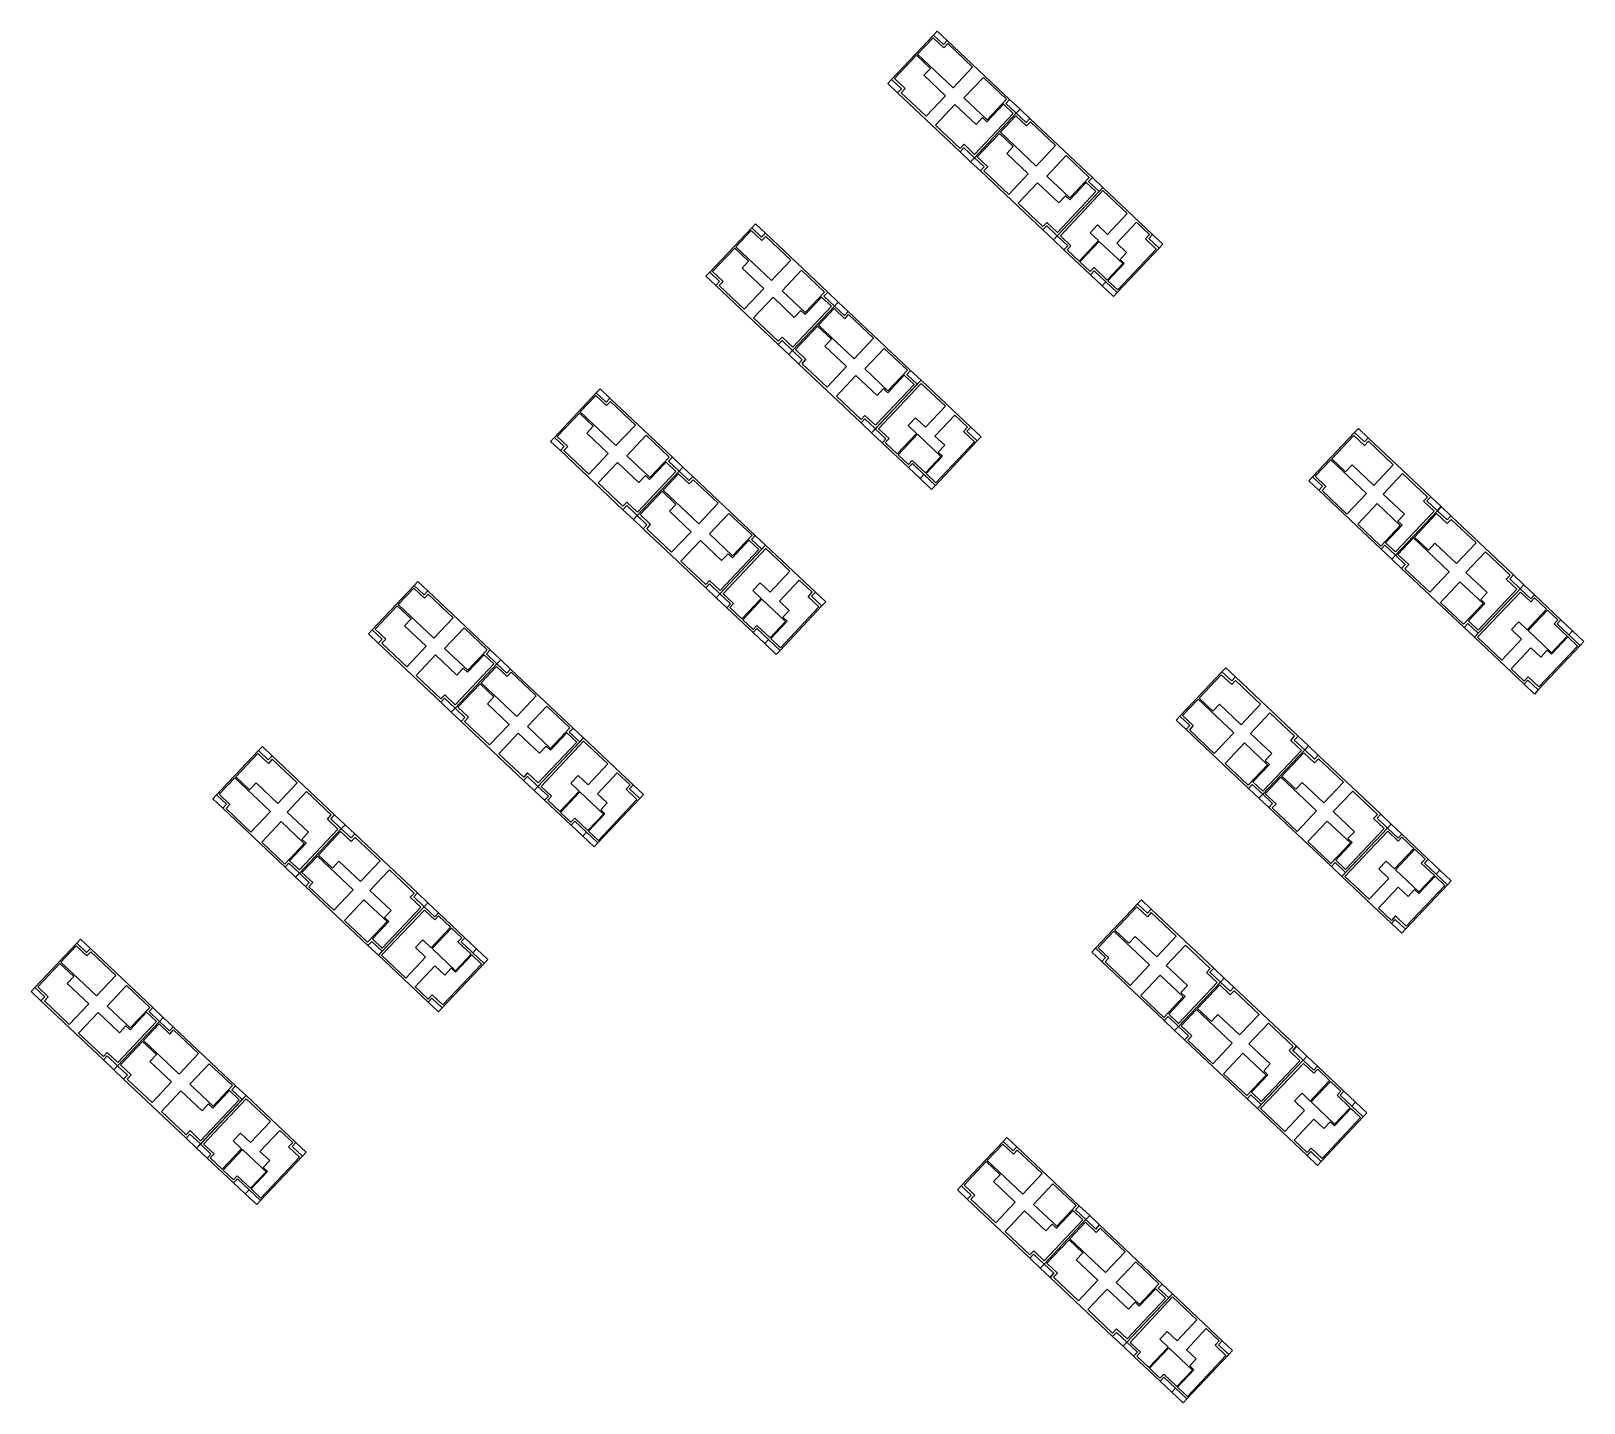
# Model space of a CAD drawing. Header units: millimetres. Extents: x 2243236 to 2245245, y 377909 to 380965.
# Drawn here: x 2243236.3 to 2243558.4, y 380673.7 to 380958.3 of the extents above; entities that cross this region are included whole.
import ezdxf

# ---------------------------------------------------------------- set-up
doc = ezdxf.new("R2010")
doc.units = ezdxf.units.MM
for name, color, linetype in [('планировка_квартир_1_тип_балконы', 6, 'Continuous'), ('планировка_квартир_1_тип_двухкомнатные', 2, 'Continuous'), ('планировка_квартир_1_тип_контур', 249, 'Continuous'), ('планировка_квартир_1_тип_однокомнатная', 5, 'Continuous'), ('планировка_квартир_1_тип_трехкомнатные', 1, 'Continuous'), ('планировка_квартир_тип_2_балконы', 6, 'Continuous'), ('планировка_квартир_тип_2_двухкомнатные', 2, 'Continuous'), ('планировка_квартир_тип_2_контур', 249, 'Continuous'), ('планировка_квартир_тип_2_однокомнатные', 5, 'Continuous'), ('планировка_квартир_тип_2_трехкомнатные', 1, 'Continuous')]:
    doc.layers.add(name, color=color, linetype=linetype)

msp = doc.modelspace()

# ---------------------------------------------------------------- linework, layer by layer
at = {"layer": 'планировка_квартир_1_тип_балконы'}
for points in [[(2243451.37, 380913.71), (2243450.58, 380912.88), (2243448.39, 380914.94), (2243449.17, 380915.77)], [(2243471.12, 380914.08), (2243468.97, 380916.1), (2243468.19, 380915.26), (2243470.33, 380913.24)], [(2243459.26, 380906.27), (2243456.85, 380908.54), (2243456.07, 380907.71), (2243458.48, 380905.44)], [(2243461.64, 380904.03), (2243459.26, 380906.27), (2243458.48, 380905.44), (2243460.86, 380903.2)], [(2243433.39, 380874.09), (2243431.24, 380876.11), (2243430.45, 380875.27), (2243432.6, 380873.26)], [(2243413.63, 380873.72), (2243412.85, 380872.89), (2243410.66, 380874.96), (2243411.44, 380875.79)], [(2243421.53, 380866.28), (2243419.12, 380868.56), (2243418.33, 380867.72), (2243420.75, 380865.45)], [(2243423.91, 380864.04), (2243421.53, 380866.28), (2243420.75, 380865.45), (2243423.12, 380863.21)], [(2243381.4, 380839.49), (2243380.62, 380838.65), (2243378.42, 380840.72), (2243379.21, 380841.55)], [(2243401.15, 380839.86), (2243399.01, 380841.88), (2243398.22, 380841.04), (2243400.36, 380839.02)], [(2243547.41, 380840.5), (2243548.2, 380841.33), (2243546.01, 380843.41), (2243545.22, 380842.58)], [(2243389.3, 380832.05), (2243386.88, 380834.32), (2243386.1, 380833.49), (2243388.52, 380831.21)], [(2243555.29, 380833.05), (2243552.88, 380835.33), (2243553.67, 380836.16), (2243556.08, 380833.88)], [(2243391.67, 380829.81), (2243389.3, 380832.05), (2243388.52, 380831.21), (2243390.89, 380828.98)], [(2243557.66, 380830.8), (2243555.29, 380833.05), (2243556.08, 380833.88), (2243558.45, 380831.63)], [(2243548.18, 380820.76), (2243546.04, 380822.79), (2243546.83, 380823.62), (2243548.97, 380821.6)], [(2243363.38, 380799.91), (2243361.24, 380801.93), (2243360.45, 380801.09), (2243362.59, 380799.07)], [(2243343.63, 380799.54), (2243342.84, 380798.71), (2243340.65, 380800.77), (2243341.43, 380801.6)], [(2243351.53, 380792.1), (2243349.11, 380794.37), (2243348.33, 380793.54), (2243350.74, 380791.27)], [(2243353.9, 380789.86), (2243351.53, 380792.1), (2243350.74, 380791.27), (2243353.12, 380789.03)], [(2243519.89, 380790.88), (2243520.68, 380791.71), (2243518.48, 380793.78), (2243517.7, 380792.95)], [(2243527.77, 380783.42), (2243525.36, 380785.7), (2243526.15, 380786.53), (2243528.56, 380784.25)], [(2243530.14, 380781.18), (2243527.77, 380783.42), (2243528.56, 380784.25), (2243530.93, 380782.01)], [(2243320.04, 380774.55), (2243320.82, 380775.38), (2243318.63, 380777.45), (2243317.85, 380776.62)], [(2243520.65, 380771.14), (2243518.52, 380773.16), (2243519.31, 380774), (2243521.44, 380771.98)], [(2243327.92, 380767.09), (2243325.51, 380769.37), (2243326.29, 380770.2), (2243328.71, 380767.92)], [(2243330.29, 380764.85), (2243327.92, 380767.09), (2243328.71, 380767.92), (2243331.07, 380765.68)], [(2243320.8, 380754.81), (2243318.66, 380756.83), (2243319.46, 380757.67), (2243321.59, 380755.65)], [(2243502.4, 380742.73), (2243503.18, 380743.56), (2243500.99, 380745.64), (2243500.21, 380744.81)], [(2243510.28, 380735.28), (2243507.87, 380737.56), (2243508.66, 380738.39), (2243511.07, 380736.11)], [(2243512.65, 380733.03), (2243510.28, 380735.28), (2243511.07, 380736.11), (2243513.44, 380733.86)], [(2243293.37, 380725.73), (2243291.23, 380727.75), (2243290.44, 380726.91), (2243292.58, 380724.89)], [(2243273.62, 380725.35), (2243272.84, 380724.52), (2243270.64, 380726.59), (2243271.43, 380727.42)], [(2243503.16, 380722.99), (2243501.03, 380725.02), (2243501.82, 380725.85), (2243503.95, 380723.83)], [(2243281.52, 380717.91), (2243279.1, 380720.19), (2243278.32, 380719.36), (2243280.74, 380717.08)], [(2243283.89, 380715.68), (2243281.52, 380717.91), (2243280.74, 380717.08), (2243283.11, 380714.85)], [(2243465.81, 380684.23), (2243465.03, 380683.4), (2243462.83, 380685.47), (2243463.62, 380686.3)], [(2243485.56, 380684.6), (2243483.42, 380686.62), (2243482.63, 380685.79), (2243484.77, 380683.77)], [(2243473.71, 380676.79), (2243471.29, 380679.07), (2243470.51, 380678.24), (2243472.93, 380675.96)], [(2243476.08, 380674.56), (2243473.71, 380676.79), (2243472.93, 380675.96), (2243475.3, 380673.72)]]:
    msp.add_lwpolyline(points, close=True, dxfattribs=at)
at = {"layer": 'планировка_квартир_1_тип_двухкомнатные'}
for points in [[(2243469.72, 380913.05), (2243467.47, 380915.17), (2243468.32, 380916.08), (2243465.64, 380918.61), (2243461.53, 380914.25), (2243463.57, 380912.33), (2243462.22, 380910.91), (2243463.1, 380910.08), (2243459.71, 380906.48), (2243461.73, 380904.57)], [(2243431.99, 380873.06), (2243429.74, 380875.18), (2243430.59, 380876.09), (2243427.91, 380878.62), (2243423.8, 380874.26), (2243425.84, 380872.35), (2243424.49, 380870.92), (2243425.37, 380870.09), (2243421.97, 380866.49), (2243424, 380864.58)], [(2243399.75, 380838.83), (2243397.5, 380840.95), (2243398.36, 380841.86), (2243395.67, 380844.39), (2243391.57, 380840.03), (2243393.6, 380838.11), (2243392.26, 380836.69), (2243393.14, 380835.86), (2243389.74, 380832.26), (2243391.77, 380830.35)], [(2243549.12, 380822.22), (2243546.88, 380824.34), (2243546.02, 380823.44), (2243543.34, 380825.97), (2243547.45, 380830.32), (2243549.48, 380828.4), (2243550.83, 380829.82), (2243551.71, 380829), (2243555.11, 380832.59), (2243557.13, 380830.68)], [(2243361.98, 380798.88), (2243359.73, 380801), (2243360.59, 380801.91), (2243357.9, 380804.44), (2243353.8, 380800.08), (2243355.83, 380798.16), (2243354.49, 380796.74), (2243355.36, 380795.91), (2243351.97, 380792.31), (2243353.99, 380790.4)], [(2243521.6, 380772.6), (2243519.36, 380774.72), (2243518.5, 380773.81), (2243515.82, 380776.35), (2243519.93, 380780.7), (2243521.96, 380778.78), (2243523.31, 380780.2), (2243524.18, 380779.37), (2243527.59, 380782.97), (2243529.61, 380781.06)], [(2243321.75, 380756.26), (2243319.5, 380758.39), (2243318.65, 380757.48), (2243315.97, 380760.02), (2243320.08, 380764.37), (2243322.11, 380762.45), (2243323.46, 380763.87), (2243324.33, 380763.04), (2243327.74, 380766.64), (2243329.76, 380764.73)], [(2243504.11, 380724.45), (2243501.87, 380726.57), (2243501.01, 380725.67), (2243498.33, 380728.2), (2243502.44, 380732.55), (2243504.47, 380730.63), (2243505.82, 380732.05), (2243506.69, 380731.23), (2243510.1, 380734.82), (2243512.12, 380732.91)], [(2243291.97, 380724.7), (2243289.72, 380726.82), (2243290.58, 380727.73), (2243287.89, 380730.26), (2243283.79, 380725.9), (2243285.82, 380723.98), (2243284.48, 380722.56), (2243285.36, 380721.73), (2243281.96, 380718.12), (2243283.99, 380716.22)], [(2243484.16, 380683.57), (2243481.91, 380685.69), (2243482.77, 380686.6), (2243480.08, 380689.13), (2243475.98, 380684.77), (2243478.01, 380682.86), (2243476.67, 380681.43), (2243477.55, 380680.61), (2243474.15, 380677), (2243476.18, 380675.09)]]:
    msp.add_lwpolyline(points, close=True, dxfattribs=at)
at = {"layer": 'планировка_квартир_1_тип_контур'}
for points in [[(2243470.33, 380913.24), (2243468.19, 380915.26), (2243468.97, 380916.1), (2243458.65, 380925.82), (2243449.17, 380915.77), (2243451.37, 380913.71), (2243450.58, 380912.88), (2243456.07, 380907.71), (2243456.85, 380908.54), (2243461.64, 380904.03), (2243470.33, 380913.24)], [(2243432.6, 380873.26), (2243430.45, 380875.27), (2243431.24, 380876.11), (2243420.92, 380885.84), (2243411.44, 380875.79), (2243413.63, 380873.72), (2243412.85, 380872.89), (2243418.33, 380867.72), (2243419.12, 380868.56), (2243423.91, 380864.04), (2243432.6, 380873.26)], [(2243400.36, 380839.02), (2243398.22, 380841.04), (2243399.01, 380841.88), (2243388.68, 380851.6), (2243379.21, 380841.55), (2243381.4, 380839.49), (2243380.62, 380838.65), (2243386.1, 380833.49), (2243386.88, 380834.32), (2243391.67, 380829.81), (2243400.36, 380839.02)], [(2243548.97, 380821.6), (2243546.83, 380823.62), (2243546.04, 380822.79), (2243535.73, 380832.54), (2243545.22, 380842.58), (2243547.41, 380840.5), (2243548.2, 380841.33), (2243553.67, 380836.16), (2243552.88, 380835.33), (2243557.66, 380830.8), (2243548.97, 380821.6)], [(2243362.59, 380799.07), (2243360.45, 380801.09), (2243361.24, 380801.93), (2243350.91, 380811.65), (2243341.43, 380801.6), (2243343.63, 380799.54), (2243342.84, 380798.71), (2243348.33, 380793.54), (2243349.11, 380794.37), (2243353.9, 380789.86), (2243362.59, 380799.07)], [(2243521.44, 380771.98), (2243519.31, 380774), (2243518.52, 380773.16), (2243508.21, 380782.91), (2243517.7, 380792.95), (2243519.89, 380790.88), (2243520.68, 380791.71), (2243526.15, 380786.53), (2243525.36, 380785.7), (2243530.14, 380781.18), (2243521.44, 380771.98)], [(2243321.59, 380755.65), (2243319.46, 380757.67), (2243318.66, 380756.83), (2243308.36, 380766.58), (2243317.85, 380776.62), (2243320.04, 380774.55), (2243320.82, 380775.38), (2243326.29, 380770.2), (2243325.51, 380769.37), (2243330.29, 380764.85), (2243321.59, 380755.65)], [(2243503.95, 380723.83), (2243501.82, 380725.85), (2243501.03, 380725.02), (2243490.72, 380734.77), (2243500.21, 380744.81), (2243502.4, 380742.73), (2243503.18, 380743.56), (2243508.66, 380738.39), (2243507.87, 380737.56), (2243512.65, 380733.03), (2243503.95, 380723.83)], [(2243292.58, 380724.89), (2243290.44, 380726.91), (2243291.23, 380727.75), (2243280.9, 380737.47), (2243271.43, 380727.42), (2243273.62, 380725.35), (2243272.84, 380724.52), (2243278.32, 380719.36), (2243279.1, 380720.19), (2243283.89, 380715.68), (2243292.58, 380724.89)], [(2243484.77, 380683.77), (2243482.63, 380685.79), (2243483.42, 380686.62), (2243473.09, 380696.35), (2243463.62, 380686.3), (2243465.81, 380684.23), (2243465.03, 380683.4), (2243470.51, 380678.24), (2243471.29, 380679.07), (2243476.08, 380674.56), (2243484.77, 380683.77)]]:
    msp.add_lwpolyline(points, close=True, dxfattribs=at)
at = {"layer": 'планировка_квартир_1_тип_однокомнатная'}
for points in [[(2243457.9, 380914.63), (2243453.89, 380910.38), (2243456.04, 380908.36), (2243456.83, 380909.19), (2243459.56, 380906.61), (2243462.78, 380910.03)], [(2243420.17, 380874.64), (2243416.16, 380870.39), (2243418.31, 380868.37), (2243419.09, 380869.2), (2243421.83, 380866.62), (2243425.05, 380870.04)], [(2243387.93, 380840.41), (2243383.93, 380836.16), (2243386.08, 380834.14), (2243386.86, 380834.97), (2243389.6, 380832.39), (2243392.82, 380835.81)], [(2243546.87, 380833.93), (2243550.88, 380838.17), (2243553.02, 380836.14), (2243552.24, 380835.31), (2243554.97, 380832.73), (2243551.74, 380829.32)], [(2243350.16, 380800.46), (2243346.16, 380796.21), (2243348.3, 380794.19), (2243349.09, 380795.02), (2243351.82, 380792.44), (2243355.04, 380795.86)], [(2243519.34, 380784.31), (2243523.36, 380788.55), (2243525.5, 380786.52), (2243524.71, 380785.69), (2243527.45, 380783.11), (2243524.22, 380779.7)], [(2243319.49, 380767.98), (2243323.5, 380772.22), (2243325.65, 380770.19), (2243324.86, 380769.36), (2243327.59, 380766.78), (2243324.37, 380763.36)], [(2243501.85, 380736.16), (2243505.87, 380740.4), (2243508.01, 380738.37), (2243507.22, 380737.54), (2243509.95, 380734.96), (2243506.73, 380731.55)], [(2243280.15, 380726.28), (2243276.15, 380722.03), (2243278.3, 380720.01), (2243279.08, 380720.84), (2243281.82, 380718.26), (2243285.04, 380721.68)], [(2243472.34, 380685.16), (2243468.34, 380680.91), (2243470.49, 380678.88), (2243471.27, 380679.71), (2243474.01, 380677.14), (2243477.23, 380680.55)]]:
    msp.add_lwpolyline(points, close=True, dxfattribs=at)
at = {"layer": 'планировка_квартир_1_тип_трехкомнатные'}
for points in [[(2243463.7, 380920.43), (2243458.67, 380925.17), (2243449.85, 380915.76), (2243452.01, 380913.72), (2243451.23, 380912.89), (2243453.72, 380910.55), (2243457.72, 380914.8), (2243456, 380916.42), (2243457.51, 380918.04), (2243459.6, 380916.07)], [(2243425.97, 380880.45), (2243420.94, 380885.19), (2243412.11, 380875.78), (2243414.28, 380873.74), (2243413.5, 380872.9), (2243415.99, 380870.56), (2243419.99, 380874.81), (2243418.26, 380876.43), (2243419.78, 380878.05), (2243421.87, 380876.09)], [(2243393.74, 380846.21), (2243388.7, 380850.95), (2243379.88, 380841.54), (2243382.05, 380839.5), (2243381.26, 380838.67), (2243383.75, 380836.33), (2243387.76, 380840.58), (2243386.03, 380842.2), (2243387.55, 380843.81), (2243389.63, 380841.85)], [(2243541.41, 380827.8), (2243536.38, 380832.55), (2243545.27, 380841.9), (2243547.43, 380839.86), (2243548.22, 380840.69), (2243550.7, 380838.34), (2243546.69, 380834.1), (2243544.97, 380835.73), (2243543.45, 380834.12), (2243545.52, 380832.15)], [(2243355.96, 380806.26), (2243350.93, 380811), (2243342.11, 380801.59), (2243344.27, 380799.55), (2243343.49, 380798.72), (2243345.98, 380796.38), (2243349.98, 380800.63), (2243348.26, 380802.25), (2243349.78, 380803.86), (2243351.86, 380801.9)], [(2243513.89, 380778.18), (2243508.86, 380782.93), (2243517.75, 380792.28), (2243519.91, 380790.23), (2243520.7, 380791.06), (2243523.18, 380788.71), (2243519.17, 380784.47), (2243517.45, 380786.1), (2243515.92, 380784.49), (2243518, 380782.53)], [(2243314.03, 380761.85), (2243309.01, 380766.6), (2243317.9, 380775.95), (2243320.06, 380773.9), (2243320.85, 380774.73), (2243323.33, 380772.38), (2243319.32, 380768.14), (2243317.6, 380769.77), (2243316.07, 380768.16), (2243318.15, 380766.2)], [(2243496.4, 380730.03), (2243491.37, 380734.78), (2243500.26, 380744.13), (2243502.42, 380742.09), (2243503.21, 380742.92), (2243505.69, 380740.57), (2243501.68, 380736.33), (2243499.96, 380737.96), (2243498.43, 380736.35), (2243500.51, 380734.38)], [(2243285.96, 380732.08), (2243280.92, 380736.82), (2243272.1, 380727.41), (2243274.27, 380725.37), (2243273.48, 380724.54), (2243275.97, 380722.2), (2243279.98, 380726.44), (2243278.25, 380728.07), (2243279.77, 380729.68), (2243281.85, 380727.72)], [(2243478.15, 380690.96), (2243473.11, 380695.7), (2243464.29, 380686.29), (2243466.46, 380684.25), (2243465.67, 380683.42), (2243468.16, 380681.07), (2243472.17, 380685.32), (2243470.44, 380686.95), (2243471.96, 380688.56), (2243474.04, 380686.6)]]:
    msp.add_lwpolyline(points, close=True, dxfattribs=at)
at = {"layer": 'планировка_квартир_тип_2_балконы'}
for points in [[(2243425.57, 380955.49), (2243426.36, 380956.32), (2243424.3, 380958.26), (2243423.52, 380957.43)], [(2243416.07, 380945.46), (2243414.04, 380947.38), (2243414.83, 380948.22), (2243416.86, 380946.3)], [(2243440.69, 380941.21), (2243441.48, 380942.04), (2243439.31, 380944.09), (2243438.52, 380943.26), (2243440.69, 380941.21)], [(2243442.75, 380939.27), (2243443.53, 380940.1), (2243441.48, 380942.04), (2243440.69, 380941.21)], [(2243429.04, 380933.21), (2243429.83, 380934.05), (2243432, 380932), (2243431.21, 380931.16)], [(2243433.24, 380929.25), (2243431.21, 380931.16), (2243432, 380932), (2243434.03, 380930.08)], [(2243457.87, 380924.99), (2243458.65, 380925.82), (2243456.48, 380927.87), (2243455.7, 380927.04), (2243457.87, 380924.99)], [(2243387.84, 380915.5), (2243388.63, 380916.33), (2243386.57, 380918.27), (2243385.79, 380917.44)], [(2243446.21, 380917), (2243447, 380917.83), (2243449.18, 380915.78), (2243448.39, 380914.94)], [(2243378.34, 380905.48), (2243376.31, 380907.39), (2243377.1, 380908.23), (2243379.13, 380906.31)], [(2243402.96, 380901.22), (2243403.74, 380902.05), (2243401.58, 380904.1), (2243400.79, 380903.27), (2243402.96, 380901.22)], [(2243405.02, 380899.28), (2243405.8, 380900.11), (2243403.74, 380902.05), (2243402.96, 380901.22)], [(2243391.31, 380893.23), (2243392.1, 380894.06), (2243394.27, 380892.01), (2243393.48, 380891.17)], [(2243395.51, 380889.26), (2243393.48, 380891.17), (2243394.27, 380892.01), (2243396.3, 380890.09)], [(2243420.13, 380885.01), (2243420.92, 380885.84), (2243418.75, 380887.88), (2243417.97, 380887.05), (2243420.13, 380885.01)], [(2243355.61, 380881.27), (2243356.39, 380882.1), (2243354.34, 380884.04), (2243353.55, 380883.21)], [(2243408.48, 380877.01), (2243409.27, 380877.85), (2243411.45, 380875.79), (2243410.66, 380874.96)], [(2243346.1, 380871.24), (2243344.08, 380873.16), (2243344.87, 380873.99), (2243346.89, 380872.08)], [(2243513.68, 380873.91), (2243511.65, 380875.83), (2243510.86, 380874.99), (2243512.89, 380873.08)], [(2243370.73, 380866.99), (2243371.51, 380867.82), (2243369.34, 380869.87), (2243368.56, 380869.04), (2243370.73, 380866.99)], [(2243372.78, 380865.05), (2243373.57, 380865.88), (2243371.51, 380867.82), (2243370.73, 380866.99)], [(2243504.22, 380863.85), (2243503.43, 380863.02), (2243501.38, 380864.96), (2243502.16, 380865.79)], [(2243359.08, 380858.99), (2243359.87, 380859.83), (2243362.04, 380857.78), (2243361.25, 380856.94)], [(2243526.65, 380861.67), (2243525.86, 380860.83), (2243528.04, 380858.78), (2243528.83, 380859.62)], [(2243363.28, 380855.02), (2243361.25, 380856.94), (2243362.04, 380857.78), (2243364.07, 380855.86)], [(2243530.86, 380857.7), (2243528.83, 380859.62), (2243528.04, 380858.78), (2243530.07, 380856.87)], [(2243387.9, 380850.77), (2243388.68, 380851.6), (2243386.52, 380853.65), (2243385.73, 380852.82), (2243387.9, 380850.77)], [(2243519.34, 380849.58), (2243518.56, 380848.75), (2243516.39, 380850.79), (2243517.17, 380851.62), (2243519.34, 380849.58)], [(2243521.39, 380847.64), (2243520.61, 380846.81), (2243518.56, 380848.75), (2243519.34, 380849.58)], [(2243317.84, 380841.32), (2243318.62, 380842.15), (2243316.56, 380844.09), (2243315.78, 380843.26)], [(2243543.83, 380845.46), (2243543.04, 380844.62), (2243545.22, 380842.57), (2243546.01, 380843.41)], [(2243376.25, 380842.77), (2243377.04, 380843.61), (2243379.21, 380841.56), (2243378.42, 380840.72)], [(2243308.33, 380831.29), (2243306.3, 380833.21), (2243307.09, 380834.05), (2243309.12, 380832.13)], [(2243536.52, 380833.37), (2243535.73, 380832.54), (2243533.57, 380834.58), (2243534.35, 380835.41), (2243536.52, 380833.37)], [(2243332.95, 380827.04), (2243333.74, 380827.87), (2243331.57, 380829.92), (2243330.79, 380829.09), (2243332.95, 380827.04)], [(2243335.01, 380825.1), (2243335.79, 380825.93), (2243333.74, 380827.87), (2243332.95, 380827.04)], [(2243486.16, 380824.29), (2243484.13, 380826.21), (2243483.34, 380825.37), (2243485.37, 380823.46)], [(2243321.3, 380819.04), (2243322.09, 380819.88), (2243324.27, 380817.83), (2243323.48, 380816.99)], [(2243325.51, 380815.08), (2243323.48, 380816.99), (2243324.27, 380817.83), (2243326.3, 380815.91)], [(2243476.69, 380814.23), (2243475.91, 380813.4), (2243473.86, 380815.34), (2243474.64, 380816.17)], [(2243350.13, 380810.82), (2243350.91, 380811.65), (2243348.74, 380813.7), (2243347.96, 380812.87), (2243350.13, 380810.82)], [(2243499.13, 380812.05), (2243498.34, 380811.21), (2243500.52, 380809.16), (2243501.31, 380810)], [(2243286.31, 380807.96), (2243284.28, 380809.88), (2243283.49, 380809.04), (2243285.52, 380807.12)], [(2243503.34, 380808.08), (2243501.31, 380810), (2243500.52, 380809.16), (2243502.55, 380807.24)], [(2243338.48, 380802.83), (2243339.27, 380803.66), (2243341.44, 380801.61), (2243340.65, 380800.77)], [(2243491.82, 380799.96), (2243491.03, 380799.13), (2243488.87, 380801.17), (2243489.65, 380802), (2243491.82, 380799.96)], [(2243276.84, 380797.9), (2243276.06, 380797.07), (2243274, 380799.01), (2243274.79, 380799.84)], [(2243493.87, 380798.02), (2243493.09, 380797.19), (2243491.03, 380799.13), (2243491.82, 380799.96)], [(2243299.28, 380795.72), (2243298.49, 380794.88), (2243300.66, 380792.83), (2243301.45, 380793.66)], [(2243516.31, 380795.84), (2243515.52, 380795), (2243517.69, 380792.95), (2243518.48, 380793.78)], [(2243303.48, 380791.75), (2243301.45, 380793.66), (2243300.66, 380792.83), (2243302.69, 380790.91)], [(2243291.97, 380783.62), (2243291.18, 380782.79), (2243289.01, 380784.84), (2243289.8, 380785.67), (2243291.97, 380783.62)], [(2243509, 380783.74), (2243508.21, 380782.91), (2243506.05, 380784.96), (2243506.83, 380785.79), (2243509, 380783.74)], [(2243294.02, 380781.68), (2243293.24, 380780.85), (2243291.18, 380782.79), (2243291.97, 380783.62)], [(2243316.46, 380779.5), (2243315.67, 380778.67), (2243317.84, 380776.62), (2243318.63, 380777.45)], [(2243468.67, 380776.14), (2243466.64, 380778.06), (2243465.85, 380777.22), (2243467.88, 380775.31)], [(2243247.83, 380767.14), (2243248.61, 380767.97), (2243246.56, 380769.91), (2243245.77, 380769.08)], [(2243309.15, 380767.41), (2243308.36, 380766.58), (2243306.19, 380768.63), (2243306.98, 380769.46), (2243309.15, 380767.41)], [(2243459.2, 380766.08), (2243458.42, 380765.25), (2243456.36, 380767.19), (2243457.15, 380768.02)], [(2243481.64, 380763.9), (2243480.85, 380763.06), (2243483.03, 380761.01), (2243483.82, 380761.85)], [(2243485.84, 380759.93), (2243483.82, 380761.85), (2243483.03, 380761.01), (2243485.06, 380759.1)], [(2243238.33, 380757.11), (2243236.3, 380759.03), (2243237.09, 380759.86), (2243239.12, 380757.95)], [(2243262.95, 380752.86), (2243263.73, 380753.69), (2243261.56, 380755.74), (2243260.78, 380754.91), (2243262.95, 380752.86)], [(2243265, 380750.92), (2243265.79, 380751.75), (2243263.73, 380753.69), (2243262.95, 380752.86)], [(2243474.33, 380751.81), (2243473.54, 380750.98), (2243471.38, 380753.02), (2243472.16, 380753.85), (2243474.33, 380751.81)], [(2243476.38, 380749.87), (2243475.6, 380749.04), (2243473.54, 380750.98), (2243474.33, 380751.81)], [(2243498.82, 380747.69), (2243498.03, 380746.85), (2243500.2, 380744.8), (2243500.99, 380745.64)], [(2243251.3, 380744.86), (2243252.09, 380745.7), (2243254.26, 380743.65), (2243253.47, 380742.81)], [(2243255.5, 380740.89), (2243253.47, 380742.81), (2243254.26, 380743.65), (2243256.29, 380741.73)], [(2243280.12, 380736.64), (2243280.9, 380737.47), (2243278.74, 380739.52), (2243277.95, 380738.69), (2243280.12, 380736.64)], [(2243491.51, 380735.6), (2243490.72, 380734.77), (2243488.55, 380736.81), (2243489.34, 380737.64), (2243491.51, 380735.6)], [(2243268.47, 380728.64), (2243269.26, 380729.48), (2243271.43, 380727.43), (2243270.64, 380726.59)], [(2243440.02, 380726.01), (2243440.8, 380726.84), (2243438.75, 380728.78), (2243437.96, 380727.95)], [(2243430.51, 380715.99), (2243428.49, 380717.9), (2243429.28, 380718.74), (2243431.3, 380716.82)], [(2243455.14, 380711.74), (2243455.92, 380712.57), (2243453.75, 380714.61), (2243452.97, 380713.78), (2243455.14, 380711.74)], [(2243457.19, 380709.8), (2243457.98, 380710.63), (2243455.92, 380712.57), (2243455.14, 380711.74)], [(2243443.49, 380703.74), (2243444.28, 380704.58), (2243446.45, 380702.52), (2243445.66, 380701.69)], [(2243447.69, 380699.77), (2243445.66, 380701.69), (2243446.45, 380702.52), (2243448.48, 380700.61)], [(2243472.31, 380695.52), (2243473.09, 380696.35), (2243470.93, 380698.39), (2243470.14, 380697.56), (2243472.31, 380695.52)], [(2243460.66, 380687.52), (2243461.45, 380688.36), (2243463.62, 380686.3), (2243462.83, 380685.47)]]:
    msp.add_lwpolyline(points, close=True, dxfattribs=at)
at = {"layer": 'планировка_квартир_тип_2_двухкомнатные'}
for points in [[(2243420.2, 380953.48), (2243423.43, 380956.89), (2243425.65, 380954.79), (2243426.45, 380955.65), (2243431.63, 380950.75), (2243427.6, 380946.49)], [(2243421.98, 380940.59), (2243416.81, 380945.47), (2243417.62, 380946.33), (2243415.42, 380948.4), (2243420.01, 380953.25), (2243422.88, 380950.53), (2243421.53, 380949.1), (2243426.01, 380944.86)], [(2243437.38, 380937.26), (2243440.6, 380940.67), (2243442.82, 380938.58), (2243443.62, 380939.43), (2243448.8, 380934.53), (2243444.78, 380930.27)], [(2243439.15, 380924.37), (2243433.98, 380929.25), (2243434.79, 380930.11), (2243432.6, 380932.18), (2243437.18, 380937.03), (2243440.06, 380934.32), (2243438.7, 380932.88), (2243443.18, 380928.64)], [(2243382.47, 380913.49), (2243385.7, 380916.9), (2243387.91, 380914.81), (2243388.72, 380915.66), (2243393.9, 380910.77), (2243389.87, 380906.5)], [(2243384.24, 380900.6), (2243379.08, 380905.48), (2243379.89, 380906.34), (2243377.69, 380908.41), (2243382.28, 380913.26), (2243385.15, 380910.55), (2243383.79, 380909.11), (2243388.28, 380904.87)], [(2243399.64, 380897.27), (2243402.87, 380900.69), (2243405.09, 380898.59), (2243405.89, 380899.44), (2243411.07, 380894.55), (2243407.05, 380890.28)], [(2243401.42, 380884.38), (2243396.25, 380889.26), (2243397.06, 380890.12), (2243394.87, 380892.19), (2243399.45, 380897.04), (2243402.33, 380894.33), (2243400.97, 380892.89), (2243405.45, 380888.66)], [(2243350.24, 380879.26), (2243353.46, 380882.67), (2243355.68, 380880.57), (2243356.48, 380881.42), (2243361.66, 380876.53), (2243357.64, 380872.27)], [(2243352.01, 380866.37), (2243346.84, 380871.25), (2243347.65, 380872.1), (2243345.46, 380874.17), (2243350.04, 380879.03), (2243352.92, 380876.31), (2243351.56, 380874.87), (2243356.04, 380870.64)], [(2243518.88, 380868.3), (2243513.72, 380873.18), (2243512.91, 380872.32), (2243510.71, 380874.39), (2243506.13, 380869.54), (2243509.01, 380866.82), (2243510.37, 380868.26), (2243514.85, 380864.03)], [(2243367.41, 380863.04), (2243370.63, 380866.45), (2243372.85, 380864.36), (2243373.66, 380865.21), (2243378.84, 380860.31), (2243374.81, 380856.05)], [(2243505.92, 380869.33), (2243502.69, 380865.91), (2243504.91, 380863.82), (2243504.11, 380862.97), (2243509.29, 380858.08), (2243513.32, 380862.34)], [(2243369.18, 380850.15), (2243364.02, 380855.03), (2243364.82, 380855.89), (2243362.63, 380857.96), (2243367.22, 380862.81), (2243370.09, 380860.09), (2243368.73, 380858.66), (2243373.22, 380854.42)], [(2243536.06, 380852.09), (2243530.89, 380856.97), (2243530.09, 380856.11), (2243527.89, 380858.18), (2243523.31, 380853.32), (2243526.19, 380850.61), (2243527.54, 380852.05), (2243532.03, 380847.81)], [(2243523.09, 380853.12), (2243519.87, 380849.7), (2243522.09, 380847.61), (2243521.29, 380846.75), (2243526.47, 380841.86), (2243530.5, 380846.13)], [(2243312.46, 380839.31), (2243315.69, 380842.72), (2243317.91, 380840.62), (2243318.71, 380841.48), (2243323.89, 380836.58), (2243319.87, 380832.32)], [(2243314.24, 380826.42), (2243309.07, 380831.3), (2243309.88, 380832.15), (2243307.69, 380834.22), (2243312.27, 380839.08), (2243315.15, 380836.36), (2243313.79, 380834.93), (2243318.27, 380830.69)], [(2243329.64, 380823.09), (2243332.86, 380826.5), (2243335.08, 380824.41), (2243335.88, 380825.26), (2243341.07, 380820.36), (2243337.04, 380816.1)], [(2243491.36, 380818.68), (2243486.19, 380823.56), (2243485.39, 380822.7), (2243483.19, 380824.77), (2243478.61, 380819.91), (2243481.49, 380817.2), (2243482.84, 380818.64), (2243487.33, 380814.4)], [(2243331.41, 380810.2), (2243326.24, 380815.08), (2243327.05, 380815.94), (2243324.86, 380818.01), (2243329.44, 380822.86), (2243332.32, 380820.15), (2243330.96, 380818.71), (2243335.45, 380814.47)], [(2243478.39, 380819.71), (2243475.17, 380816.29), (2243477.39, 380814.2), (2243476.59, 380813.34), (2243481.77, 380808.45), (2243485.8, 380812.72)], [(2243291.51, 380802.35), (2243286.34, 380807.22), (2243285.53, 380806.37), (2243283.34, 380808.44), (2243278.76, 380803.58), (2243281.64, 380800.87), (2243282.99, 380802.31), (2243287.48, 380798.07)], [(2243508.54, 380802.47), (2243503.37, 380807.34), (2243502.56, 380806.49), (2243500.37, 380808.56), (2243495.79, 380803.7), (2243498.67, 380800.99), (2243500.02, 380802.43), (2243504.51, 380798.19)], [(2243278.54, 380803.37), (2243275.32, 380799.96), (2243277.54, 380797.86), (2243276.74, 380797.01), (2243281.92, 380792.12), (2243285.95, 380796.39)], [(2243495.57, 380803.49), (2243492.35, 380800.08), (2243494.57, 380797.98), (2243493.77, 380797.13), (2243498.95, 380792.24), (2243502.98, 380796.51)], [(2243308.69, 380786.13), (2243303.52, 380791.01), (2243302.71, 380790.16), (2243300.52, 380792.22), (2243295.94, 380787.37), (2243298.81, 380784.66), (2243300.17, 380786.09), (2243304.66, 380781.86)], [(2243295.72, 380787.16), (2243292.5, 380783.75), (2243294.72, 380781.65), (2243293.92, 380780.8), (2243299.1, 380775.91), (2243303.12, 380780.18)], [(2243473.87, 380770.53), (2243468.7, 380775.41), (2243467.9, 380774.55), (2243465.7, 380776.62), (2243461.12, 380771.77), (2243464, 380769.05), (2243465.35, 380770.49), (2243469.84, 380766.26)], [(2243460.9, 380771.56), (2243457.68, 380768.14), (2243459.9, 380766.05), (2243459.1, 380765.2), (2243464.28, 380760.31), (2243468.31, 380764.57)], [(2243242.46, 380765.12), (2243245.68, 380768.54), (2243247.9, 380766.44), (2243248.7, 380767.29), (2243253.89, 380762.4), (2243249.86, 380758.14)], [(2243244.23, 380752.24), (2243239.06, 380757.12), (2243239.87, 380757.97), (2243237.68, 380760.04), (2243242.26, 380764.9), (2243245.14, 380762.18), (2243243.78, 380760.74), (2243248.27, 380756.51)], [(2243491.05, 380754.32), (2243485.88, 380759.2), (2243485.07, 380758.34), (2243482.88, 380760.41), (2243478.3, 380755.55), (2243481.18, 380752.84), (2243482.53, 380754.28), (2243487.02, 380750.04)], [(2243478.08, 380755.35), (2243474.86, 380751.93), (2243477.08, 380749.84), (2243476.28, 380748.98), (2243481.46, 380744.09), (2243485.49, 380748.36)], [(2243259.63, 380748.91), (2243262.85, 380752.32), (2243265.07, 380750.22), (2243265.88, 380751.08), (2243271.06, 380746.18), (2243267.03, 380741.92)], [(2243261.4, 380736.02), (2243256.24, 380740.9), (2243257.04, 380741.75), (2243254.85, 380743.82), (2243259.44, 380748.68), (2243262.31, 380745.96), (2243260.95, 380744.53), (2243265.44, 380740.29)], [(2243434.65, 380724), (2243437.87, 380727.42), (2243440.09, 380725.32), (2243440.89, 380726.17), (2243446.08, 380721.28), (2243442.05, 380717.01)], [(2243436.42, 380711.11), (2243431.25, 380715.99), (2243432.06, 380716.85), (2243429.87, 380718.92), (2243434.45, 380723.77), (2243437.33, 380721.06), (2243435.97, 380719.62), (2243440.46, 380715.39)], [(2243451.82, 380707.78), (2243455.04, 380711.2), (2243457.26, 380709.1), (2243458.07, 380709.95), (2243463.25, 380705.06), (2243459.22, 380700.79)], [(2243453.59, 380694.9), (2243448.43, 380699.78), (2243449.23, 380700.63), (2243447.04, 380702.7), (2243451.63, 380707.56), (2243454.5, 380704.84), (2243453.14, 380703.4), (2243457.63, 380699.17)]]:
    msp.add_lwpolyline(points, close=True, dxfattribs=at)
at = {"layer": 'планировка_квартир_тип_2_контур'}
for points in [[(2243423.52, 380957.43), (2243425.57, 380955.49), (2243426.36, 380956.32), (2243439.31, 380944.09), (2243438.52, 380943.26), (2243440.69, 380941.21), (2243432, 380932), (2243432, 380932), (2243429.83, 380934.05), (2243429.04, 380933.21), (2243416.07, 380945.46), (2243416.86, 380946.3), (2243414.83, 380948.22), (2243423.52, 380957.43)], [(2243440.69, 380941.21), (2243442.75, 380939.27), (2243443.53, 380940.1), (2243456.48, 380927.87), (2243455.7, 380927.04), (2243457.87, 380924.99), (2243449.18, 380915.78), (2243449.18, 380915.78), (2243447, 380917.83), (2243446.21, 380917), (2243433.24, 380929.25), (2243434.03, 380930.08), (2243432, 380932), (2243440.69, 380941.21)], [(2243385.79, 380917.44), (2243387.84, 380915.5), (2243388.63, 380916.33), (2243401.58, 380904.1), (2243400.79, 380903.27), (2243402.96, 380901.22), (2243394.27, 380892.01), (2243394.27, 380892.01), (2243392.1, 380894.06), (2243391.31, 380893.23), (2243378.34, 380905.48), (2243379.13, 380906.31), (2243377.1, 380908.23), (2243385.79, 380917.44)], [(2243402.96, 380901.22), (2243405.02, 380899.28), (2243405.8, 380900.11), (2243418.75, 380887.88), (2243417.97, 380887.05), (2243420.13, 380885.01), (2243411.45, 380875.79), (2243411.45, 380875.79), (2243409.27, 380877.85), (2243408.48, 380877.01), (2243395.51, 380889.26), (2243396.3, 380890.09), (2243394.27, 380892.01), (2243402.96, 380901.22)], [(2243353.55, 380883.21), (2243355.61, 380881.27), (2243356.39, 380882.1), (2243369.34, 380869.87), (2243368.56, 380869.04), (2243370.73, 380866.99), (2243362.04, 380857.78), (2243362.04, 380857.78), (2243359.87, 380859.83), (2243359.08, 380858.99), (2243346.1, 380871.24), (2243346.89, 380872.08), (2243344.87, 380873.99), (2243353.55, 380883.21)], [(2243502.16, 380865.79), (2243504.22, 380863.85), (2243503.43, 380863.02), (2243516.39, 380850.79), (2243517.17, 380851.62), (2243519.34, 380849.58), (2243528.04, 380858.78), (2243528.04, 380858.78), (2243525.86, 380860.83), (2243526.65, 380861.67), (2243513.68, 380873.91), (2243512.89, 380873.08), (2243510.86, 380874.99), (2243502.16, 380865.79)], [(2243370.73, 380866.99), (2243372.78, 380865.05), (2243373.57, 380865.88), (2243386.52, 380853.65), (2243385.73, 380852.82), (2243387.9, 380850.77), (2243379.21, 380841.56), (2243379.21, 380841.56), (2243377.04, 380843.61), (2243376.25, 380842.77), (2243363.28, 380855.02), (2243364.07, 380855.86), (2243362.04, 380857.78), (2243370.73, 380866.99)], [(2243519.34, 380849.58), (2243521.39, 380847.64), (2243520.61, 380846.81), (2243533.57, 380834.58), (2243534.35, 380835.41), (2243536.52, 380833.37), (2243545.22, 380842.57), (2243545.22, 380842.57), (2243543.04, 380844.62), (2243543.83, 380845.46), (2243530.86, 380857.7), (2243530.07, 380856.87), (2243528.04, 380858.78), (2243519.34, 380849.58)], [(2243315.78, 380843.26), (2243317.84, 380841.32), (2243318.62, 380842.15), (2243331.57, 380829.92), (2243330.79, 380829.09), (2243332.95, 380827.04), (2243324.27, 380817.83), (2243324.27, 380817.83), (2243322.09, 380819.88), (2243321.3, 380819.04), (2243308.33, 380831.29), (2243309.12, 380832.13), (2243307.09, 380834.05), (2243315.78, 380843.26)], [(2243332.95, 380827.04), (2243335.01, 380825.1), (2243335.79, 380825.93), (2243348.74, 380813.7), (2243347.96, 380812.87), (2243350.13, 380810.82), (2243341.44, 380801.61), (2243341.44, 380801.61), (2243339.27, 380803.66), (2243338.48, 380802.83), (2243325.51, 380815.08), (2243326.3, 380815.91), (2243324.27, 380817.83), (2243332.95, 380827.04)], [(2243474.64, 380816.17), (2243476.69, 380814.23), (2243475.91, 380813.4), (2243488.87, 380801.17), (2243489.65, 380802), (2243491.82, 380799.96), (2243500.52, 380809.16), (2243500.52, 380809.16), (2243498.34, 380811.21), (2243499.13, 380812.05), (2243486.16, 380824.29), (2243485.37, 380823.46), (2243483.34, 380825.37), (2243474.64, 380816.17)], [(2243274.79, 380799.84), (2243276.84, 380797.9), (2243276.06, 380797.07), (2243289.01, 380784.84), (2243289.8, 380785.67), (2243291.97, 380783.62), (2243300.66, 380792.83), (2243300.66, 380792.83), (2243298.49, 380794.88), (2243299.28, 380795.72), (2243286.31, 380807.96), (2243285.52, 380807.12), (2243283.49, 380809.04), (2243274.79, 380799.84)], [(2243491.82, 380799.96), (2243493.87, 380798.02), (2243493.09, 380797.19), (2243506.05, 380784.96), (2243506.83, 380785.79), (2243509, 380783.74), (2243517.69, 380792.95), (2243517.69, 380792.95), (2243515.52, 380795), (2243516.31, 380795.84), (2243503.34, 380808.08), (2243502.55, 380807.24), (2243500.52, 380809.16), (2243491.82, 380799.96)], [(2243291.97, 380783.62), (2243294.02, 380781.68), (2243293.24, 380780.85), (2243306.19, 380768.63), (2243306.98, 380769.46), (2243309.15, 380767.41), (2243317.84, 380776.62), (2243317.84, 380776.62), (2243315.67, 380778.67), (2243316.46, 380779.5), (2243303.48, 380791.75), (2243302.69, 380790.91), (2243300.66, 380792.83), (2243291.97, 380783.62)], [(2243457.15, 380768.02), (2243459.2, 380766.08), (2243458.42, 380765.25), (2243471.38, 380753.02), (2243472.16, 380753.85), (2243474.33, 380751.81), (2243483.03, 380761.01), (2243483.03, 380761.01), (2243480.85, 380763.06), (2243481.64, 380763.9), (2243468.67, 380776.14), (2243467.88, 380775.31), (2243465.85, 380777.22), (2243457.15, 380768.02)], [(2243245.77, 380769.08), (2243247.83, 380767.14), (2243248.61, 380767.97), (2243261.56, 380755.74), (2243260.78, 380754.91), (2243262.95, 380752.86), (2243254.26, 380743.65), (2243254.26, 380743.65), (2243252.09, 380745.7), (2243251.3, 380744.86), (2243238.33, 380757.11), (2243239.12, 380757.95), (2243237.09, 380759.86), (2243245.77, 380769.08)], [(2243474.33, 380751.81), (2243476.38, 380749.87), (2243475.6, 380749.04), (2243488.55, 380736.81), (2243489.34, 380737.64), (2243491.51, 380735.6), (2243500.2, 380744.8), (2243500.2, 380744.8), (2243498.03, 380746.85), (2243498.82, 380747.69), (2243485.84, 380759.93), (2243485.06, 380759.1), (2243483.03, 380761.01), (2243474.33, 380751.81)], [(2243262.95, 380752.86), (2243265, 380750.92), (2243265.79, 380751.75), (2243278.74, 380739.52), (2243277.95, 380738.69), (2243280.12, 380736.64), (2243271.43, 380727.43), (2243271.43, 380727.43), (2243269.26, 380729.48), (2243268.47, 380728.64), (2243255.5, 380740.89), (2243256.29, 380741.73), (2243254.26, 380743.65), (2243262.95, 380752.86)], [(2243437.96, 380727.95), (2243440.02, 380726.01), (2243440.8, 380726.84), (2243453.75, 380714.61), (2243452.97, 380713.78), (2243455.14, 380711.74), (2243446.45, 380702.52), (2243446.45, 380702.52), (2243444.28, 380704.58), (2243443.49, 380703.74), (2243430.51, 380715.99), (2243431.3, 380716.82), (2243429.28, 380718.74), (2243437.96, 380727.95)], [(2243455.14, 380711.74), (2243457.19, 380709.8), (2243457.98, 380710.63), (2243470.93, 380698.39), (2243470.14, 380697.56), (2243472.31, 380695.52), (2243463.62, 380686.3), (2243463.62, 380686.3), (2243461.45, 380688.36), (2243460.66, 380687.52), (2243447.69, 380699.77), (2243448.48, 380700.61), (2243446.45, 380702.52), (2243455.14, 380711.74)]]:
    msp.add_lwpolyline(points, dxfattribs=at)
at = {"layer": 'планировка_квартир_тип_2_однокомнатные'}
for points in [[(2243429.82, 380944.39), (2243433.85, 380948.66), (2243438.65, 380944.12), (2243434.62, 380939.86)], [(2243447, 380928.17), (2243451.03, 380932.44), (2243455.83, 380927.91), (2243451.8, 380923.64)], [(2243392.09, 380904.4), (2243396.12, 380908.67), (2243400.92, 380904.14), (2243396.89, 380899.87)], [(2243409.27, 380888.18), (2243413.3, 380892.45), (2243418.1, 380887.92), (2243414.07, 380883.65)], [(2243359.86, 380870.17), (2243363.89, 380874.44), (2243368.69, 380869.9), (2243364.66, 380865.64)], [(2243515.54, 380860.24), (2243511.51, 380855.98), (2243516.31, 380851.44), (2243520.34, 380855.71)], [(2243377.03, 380853.95), (2243381.06, 380858.22), (2243385.86, 380853.68), (2243381.83, 380849.42)], [(2243532.72, 380844.03), (2243528.69, 380839.76), (2243533.49, 380835.23), (2243537.52, 380839.5)], [(2243322.09, 380830.22), (2243326.12, 380834.49), (2243330.92, 380829.95), (2243326.89, 380825.69)], [(2243339.26, 380814), (2243343.29, 380818.27), (2243348.09, 380813.74), (2243344.06, 380809.47)], [(2243488.02, 380810.62), (2243483.99, 380806.35), (2243488.79, 380801.82), (2243492.82, 380806.09)], [(2243288.17, 380794.29), (2243284.14, 380790.02), (2243288.94, 380785.49), (2243292.97, 380789.76)], [(2243505.2, 380794.41), (2243501.17, 380790.14), (2243505.97, 380785.61), (2243510, 380789.88)], [(2243305.35, 380778.08), (2243301.32, 380773.81), (2243306.12, 380769.28), (2243310.15, 380773.55)], [(2243252.08, 380756.04), (2243256.11, 380760.31), (2243260.91, 380755.77), (2243256.88, 380751.5)], [(2243470.53, 380762.47), (2243466.5, 380758.21), (2243471.3, 380753.67), (2243475.33, 380757.94)], [(2243269.25, 380739.82), (2243273.28, 380744.09), (2243278.08, 380739.55), (2243274.05, 380735.29)], [(2243487.71, 380746.26), (2243483.68, 380741.99), (2243488.48, 380737.46), (2243492.51, 380741.73)], [(2243444.27, 380714.91), (2243448.3, 380719.18), (2243453.1, 380714.65), (2243449.07, 380710.38)], [(2243461.44, 380698.7), (2243465.47, 380702.96), (2243470.27, 380698.43), (2243466.24, 380694.16)]]:
    msp.add_lwpolyline(points, close=True, dxfattribs=at)
at = {"layer": 'планировка_квартир_тип_2_трехкомнатные'}
for points in [[(2243432.05, 380932.69), (2243429.85, 380934.77), (2243429.05, 380933.91), (2243423.92, 380938.76), (2243427.95, 380943.03), (2243432.35, 380938.87), (2243433.7, 380940.3), (2243434.59, 380939.46), (2243438.01, 380943.09), (2243440.05, 380941.16)], [(2243449.22, 380916.48), (2243447.03, 380918.55), (2243446.22, 380917.7), (2243441.09, 380922.54), (2243445.12, 380926.81), (2243449.53, 380922.65), (2243450.88, 380924.08), (2243451.76, 380923.25), (2243455.19, 380926.87), (2243457.22, 380924.95)], [(2243394.32, 380892.71), (2243392.12, 380894.78), (2243391.32, 380893.93), (2243386.19, 380898.77), (2243390.22, 380903.04), (2243394.62, 380898.88), (2243395.97, 380900.31), (2243396.86, 380899.48), (2243400.28, 380903.1), (2243402.32, 380901.18)], [(2243411.49, 380876.49), (2243409.3, 380878.56), (2243408.49, 380877.71), (2243403.36, 380882.56), (2243407.39, 380886.83), (2243411.8, 380882.66), (2243413.15, 380884.1), (2243414.03, 380883.26), (2243417.46, 380886.88), (2243419.49, 380884.96)], [(2243362.09, 380858.47), (2243359.89, 380860.55), (2243359.08, 380859.69), (2243353.95, 380864.54), (2243357.98, 380868.81), (2243362.39, 380864.65), (2243363.74, 380866.08), (2243364.62, 380865.24), (2243368.05, 380868.87), (2243370.09, 380866.94)], [(2243527.35, 380858.69), (2243525.15, 380860.77), (2243525.96, 380861.62), (2243520.82, 380866.47), (2243516.79, 380862.2), (2243521.2, 380858.04), (2243519.85, 380856.61), (2243520.73, 380855.77), (2243517.31, 380852.14), (2243519.35, 380850.22)], [(2243379.26, 380842.25), (2243377.06, 380844.33), (2243376.26, 380843.47), (2243371.12, 380848.32), (2243375.16, 380852.59), (2243379.56, 380848.43), (2243380.91, 380849.86), (2243381.8, 380849.03), (2243385.22, 380852.65), (2243387.26, 380850.73)], [(2243544.53, 380842.48), (2243542.33, 380844.56), (2243543.13, 380845.41), (2243538, 380850.25), (2243533.97, 380845.98), (2243538.38, 380841.83), (2243537.03, 380840.39), (2243537.91, 380839.56), (2243534.49, 380835.93), (2243536.53, 380834.01)], [(2243324.31, 380818.52), (2243322.12, 380820.6), (2243321.31, 380819.74), (2243316.18, 380824.59), (2243320.21, 380828.86), (2243324.62, 380824.7), (2243325.97, 380826.13), (2243326.85, 380825.29), (2243330.28, 380828.92), (2243332.31, 380826.99)], [(2243499.83, 380809.07), (2243497.63, 380811.15), (2243498.43, 380812), (2243493.3, 380816.84), (2243489.27, 380812.57), (2243493.68, 380808.41), (2243492.33, 380806.98), (2243493.21, 380806.15), (2243489.79, 380802.52), (2243491.83, 380800.6)], [(2243341.49, 380802.31), (2243339.29, 380804.38), (2243338.49, 380803.53), (2243333.35, 380808.37), (2243337.38, 380812.64), (2243341.79, 380808.48), (2243343.14, 380809.91), (2243344.03, 380809.08), (2243347.45, 380812.7), (2243349.49, 380810.78)], [(2243299.97, 380792.74), (2243297.78, 380794.81), (2243298.58, 380795.67), (2243293.45, 380800.51), (2243289.42, 380796.24), (2243293.82, 380792.08), (2243292.47, 380790.65), (2243293.36, 380789.82), (2243289.94, 380786.19), (2243291.98, 380784.27)], [(2243517, 380792.86), (2243514.81, 380794.93), (2243515.61, 380795.79), (2243510.48, 380800.63), (2243506.45, 380796.36), (2243510.85, 380792.2), (2243509.5, 380790.77), (2243510.39, 380789.94), (2243506.97, 380786.31), (2243509.01, 380784.39)], [(2243317.15, 380776.53), (2243314.96, 380778.6), (2243315.76, 380779.45), (2243310.63, 380784.3), (2243306.6, 380780.03), (2243311, 380775.87), (2243309.65, 380774.44), (2243310.54, 380773.6), (2243307.12, 380769.98), (2243309.15, 380768.05)], [(2243482.33, 380760.92), (2243480.14, 380763), (2243480.94, 380763.85), (2243475.81, 380768.7), (2243471.78, 380764.43), (2243476.19, 380760.27), (2243474.83, 380758.84), (2243475.72, 380758), (2243472.3, 380754.37), (2243474.34, 380752.45)], [(2243254.31, 380744.34), (2243252.11, 380746.41), (2243251.31, 380745.56), (2243246.17, 380750.41), (2243250.2, 380754.68), (2243254.61, 380750.52), (2243255.96, 380751.95), (2243256.85, 380751.11), (2243260.27, 380754.74), (2243262.31, 380752.81)], [(2243499.51, 380744.71), (2243497.32, 380746.79), (2243498.12, 380747.64), (2243492.99, 380752.48), (2243488.96, 380748.21), (2243493.36, 380744.05), (2243492.01, 380742.62), (2243492.9, 380741.79), (2243489.48, 380738.16), (2243491.52, 380736.24)], [(2243271.48, 380728.12), (2243269.28, 380730.2), (2243268.48, 380729.34), (2243263.34, 380734.19), (2243267.38, 380738.46), (2243271.78, 380734.3), (2243273.13, 380735.73), (2243274.02, 380734.89), (2243277.44, 380738.52), (2243279.48, 380736.59)], [(2243446.5, 380703.22), (2243444.3, 380705.29), (2243443.49, 380704.44), (2243438.36, 380709.29), (2243442.39, 380713.56), (2243446.8, 380709.39), (2243448.15, 380710.83), (2243449.03, 380709.99), (2243452.46, 380713.61), (2243454.5, 380711.69)], [(2243463.67, 380687), (2243461.47, 380689.07), (2243460.67, 380688.22), (2243455.53, 380693.07), (2243459.57, 380697.34), (2243463.97, 380693.18), (2243465.32, 380694.61), (2243466.21, 380693.77), (2243469.63, 380697.4), (2243471.67, 380695.47)]]:
    msp.add_lwpolyline(points, close=True, dxfattribs=at)

doc.saveas('drawing.dxf')
